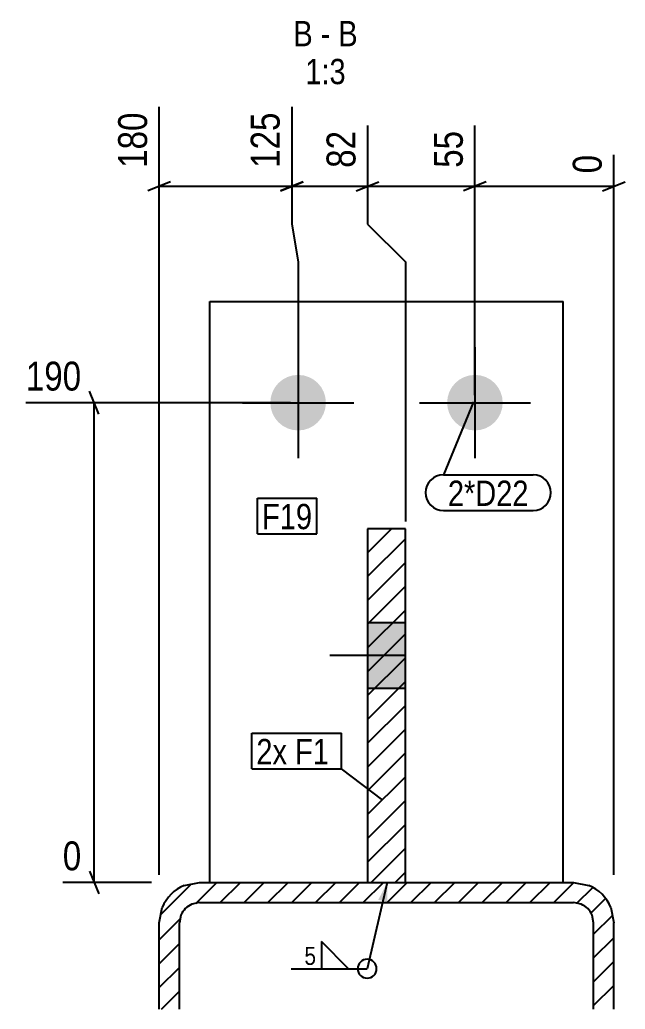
# Model space of a CAD drawing. Header units: millimetres. Extents: x 12 to 50734, y 7 to 1227.
# Drawn here: x 35298.9 to 35538.6, y 7.2 to 399 of the extents above; entities that cross this region are included whole.
import ezdxf

# ---------------------------------------------------------------- set-up
doc = ezdxf.new("R2010")
doc.units = ezdxf.units.MM
doc.linetypes.add('DXK_LINE_DOT2', pattern=[3.9198, 1.9599, -1.9599])
for name, color, linetype in [('MÅLSÆTNING', 7, 'Continuous'), ('STÅL', 7, 'Continuous'), ('TEKST', 7, 'Continuous')]:
    doc.layers.add(name, color=color, linetype=linetype)
doc.styles.add('Arial Narrow', font='ARIALN.TTF', dxfattribs={"height": 0.2})

msp = doc.modelspace()

# ---------------------------------------------------------------- hatches: boundary and pattern name
at = {"layer": 'STÅL', "linetype": 'Continuous'}
for points in [[(35420.05, 247.4, -1), (35398.05, 247.4, -1)], [(35490.05, 247.4, -1), (35468.05, 247.4, -1)], [(35451.55, 134.4), (35451.55, 160.4), (35436.55, 160.4), (35436.55, 134.4)]]:
    msp.add_hatch(color=96, dxfattribs=at).paths.add_polyline_path(points)
h = msp.add_hatch(dxfattribs=at)
h.set_pattern_fill('', scale=2.1, style=0, pattern_type=0)
h.set_pattern_definition([(45, (35436.5514, 197.403), (-4.71463, 4.71463), [])])
h.paths.add_polyline_path([(35451.55, 197.4), (35436.55, 197.4), (35436.55, 57.4), (35451.55, 57.4)])
h = msp.add_hatch(dxfattribs=at)
h.set_pattern_fill('', scale=2.1, style=0, pattern_type=0)
h.set_pattern_definition([(45, (35534.051, 7.2), (-4.71463, 4.71463), [])])
h.paths.add_polyline_path([(35526.05, 7.2), (35534.05, 7.2), (35534.05, 41.4), (35532.83, 47.52), (35529.36, 52.71), (35524.17, 56.18), (35518.05, 57.4), (35370.05, 57.4), (35363.93, 56.18), (35358.74, 52.71), (35355.27, 47.52), (35354.05, 41.4), (35354.05, 7.2), (35362.05, 7.2), (35362.05, 41.4), (35362.66, 44.46), (35364.39, 47.06), (35366.99, 48.79), (35370.05, 49.4), (35518.05, 49.4), (35521.11, 48.79), (35523.71, 47.06), (35525.44, 44.46), (35526.05, 41.4)])
at = {"layer": 'TEKST', "linetype": 'Continuous'}
msp.add_hatch(color=3, dxfattribs=at).paths.add_polyline_path([(35440.79, 50.52), (35444.32, 57.4), (35444.44, 49.67)])
msp.add_hatch(color=3, dxfattribs=at).paths.add_polyline_path([(35440.79, 50.52), (35444.32, 57.4), (35444.44, 49.67)])

# ---------------------------------------------------------------- linework, layer by layer
at = {"layer": 'MÅLSÆTNING', "color": 7, "linetype": 'Continuous'}
for p, q in [((35354.05, 60.4), (35354.05, 364.53)), ((35406.55, 364.53), (35406.55, 318.12)), ((35406.55, 364.53), (35406.55, 318.12)), ((35436.55, 357.21), (35436.55, 318.12)), ((35436.55, 357.21), (35436.55, 318.12)), ((35479.05, 250.4), (35479.05, 357.21)), ((35479.05, 250.4), (35479.05, 357.21)), ((35534.05, 60.4), (35534.05, 345.53)), ((35358.55, 334.92), (35349.55, 331.32)), ((35354.05, 333.12), (35406.55, 333.12)), ((35411.05, 334.92), (35402.05, 331.32)), ((35402.05, 331.32), (35411.05, 334.92)), ((35406.55, 333.12), (35436.55, 333.12)), ((35432.05, 331.32), (35441.05, 334.92)), ((35432.05, 331.32), (35441.05, 334.92)), ((35436.55, 333.12), (35479.05, 333.12)), ((35483.55, 334.92), (35474.55, 331.32)), ((35483.55, 334.92), (35474.55, 331.32)), ((35479.05, 333.12), (35534.05, 333.12)), ((35529.55, 331.32), (35538.55, 334.92)), ((35406.55, 318.12), (35409.05, 303.12)), ((35406.55, 318.12), (35409.05, 303.12)), ((35436.55, 318.12), (35451.55, 303.12)), ((35436.55, 318.12), (35451.55, 303.12)), ((35409.05, 303.12), (35409.05, 250.4)), ((35409.05, 303.12), (35409.05, 250.4)), ((35451.55, 303.12), (35451.55, 200.4)), ((35451.55, 303.12), (35451.55, 200.4)), ((35330.09, 242.9), (35326.49, 251.9)), ((35406.05, 247.4), (35301.25, 247.4)), ((35328.29, 57.4), (35328.29, 247.4)), ((35326.49, 61.9), (35330.09, 52.9)), ((35351.05, 57.4), (35315.88, 57.4))]:
    msp.add_line(p, q, dxfattribs=at)
at = {"layer": 'STÅL', "color": 2, "linetype": 'Continuous'}
for p, q in [((35374.05, 57.4), (35374.05, 287.4)), ((35374.05, 287.4), (35514.05, 287.4)), ((35514.05, 57.4), (35514.05, 287.4)), ((35451.55, 197.4), (35436.55, 197.4)), ((35436.55, 197.4), (35436.55, 57.4)), ((35451.55, 57.4), (35451.55, 197.4)), ((35363.93, 56.18), (35370.05, 57.4)), ((35370.05, 57.4), (35518.05, 57.4)), ((35436.55, 57.4), (35451.55, 57.4)), ((35518.05, 57.4), (35524.17, 56.18)), ((35354.05, 41.4), (35355.27, 47.52)), ((35370.05, 49.4), (35366.99, 48.79)), ((35370.05, 49.4), (35518.05, 49.4)), ((35521.11, 48.79), (35518.05, 49.4)), ((35532.83, 47.52), (35534.05, 41.4)), ((35362.66, 44.46), (35362.05, 41.4)), ((35526.05, 41.4), (35525.44, 44.46)), ((35354.05, 7.2), (35354.05, 41.4)), ((35362.05, 7.2), (35362.05, 41.4)), ((35526.05, 7.2), (35526.05, 41.4)), ((35534.05, 7.2), (35534.05, 41.4))]:
    msp.add_line(p, q, dxfattribs=at)
at = {"layer": 'STÅL', "color": 96, "linetype": 'Continuous'}
for p, q in [((35409.05, 269.4), (35409.05, 225.4)), ((35479.05, 269.4), (35479.05, 225.4)), ((35387.05, 247.4), (35431.05, 247.4)), ((35457.05, 247.4), (35501.05, 247.4)), ((35436.55, 160.4), (35451.55, 160.4)), ((35421.55, 147.4), (35451.55, 147.4)), ((35436.55, 134.4), (35451.55, 134.4))]:
    msp.add_line(p, q, dxfattribs=at)
at = {"layer": 'STÅL', "color": 7, "linetype": 'DXK_LINE_DOT2'}
for p, q in [((35451.55, 197.4), (35436.55, 197.4)), ((35436.55, 197.4), (35436.55, 57.4)), ((35451.55, 57.4), (35451.55, 197.4)), ((35374.05, 57.4), (35514.05, 57.4)), ((35436.55, 57.4), (35451.55, 57.4))]:
    msp.add_line(p, q, dxfattribs=at)
at = {"layer": 'STÅL', "color": 96, "linetype": 'DXK_LINE_DOT2'}
for p, q in [((35436.55, 160.4), (35451.55, 160.4)), ((35421.55, 147.4), (35451.55, 147.4)), ((35436.55, 134.4), (35451.55, 134.4))]:
    msp.add_line(p, q, dxfattribs=at)
at = {"layer": 'STÅL', "color": 2, "linetype": 'Continuous'}
for centre, radius, start, end in [((35370.05, 41.4), 16, 112.5, 157.5), ((35518.05, 41.4), 16, 22.5, 67.5), ((35370.05, 41.4), 8, 112.5, 157.5), ((35518.05, 41.4), 8, 22.5, 67.5)]:
    msp.add_arc(centre, radius, start, end, dxfattribs=at)
at = {"layer": 'TEKST', "color": 7, "linetype": 'Continuous'}
for p, q in [((35426.19, 102.4), (35426.19, 116.5)), ((35442.59, 89.96), (35426.19, 102.4))]:
    msp.add_line(p, q, dxfattribs=at)
at = {"layer": 'TEKST', "color": 3, "linetype": 'Continuous'}
msp.add_line((35444.32, 57.4), (35436.38, 23.24), dxfattribs=at)
msp.add_line((35444.32, 57.4), (35436.38, 23.24), dxfattribs=at)
for start, end in [(90, 270), (270, 90)]:
    msp.add_arc((35436.38, 23.24), 3.75, start, end, dxfattribs=at)

# ---------------------------------------------------------------- wipeouts: each hides what was drawn before it
at = {"color": 0, "linetype": 'Continuous'}
for points, layer in [([(35351.65, 364.74), (35334.85, 364.74), (35334.85, 338), (35351.65, 338)], 'MÅLSÆTNING'), ([(35404.15, 364.74), (35387.35, 364.74), (35387.35, 338), (35404.15, 338)], 'MÅLSÆTNING'), ([(35434.15, 357.43), (35417.35, 357.43), (35417.35, 338), (35434.15, 338)], 'MÅLSÆTNING'), ([(35476.65, 357.43), (35459.85, 357.43), (35459.85, 338), (35476.65, 338)], 'MÅLSÆTNING'), ([(35414.84, 388.53), (35414.84, 399.03), (35407.17, 399.03), (35407.17, 388.53)], 'TEKST'), ([(35421.81, 388.53), (35421.81, 399.03), (35417.99, 399.03), (35417.99, 388.53)], 'TEKST'), ([(35432.63, 388.53), (35432.63, 399.03), (35424.96, 399.03), (35424.96, 388.53)], 'TEKST'), ([(35427.9, 373.53), (35427.9, 384.03), (35411.9, 384.03), (35411.9, 373.53)], 'TEKST')]:
    msp.add_wipeout(points, dxfattribs=at).dxf.layer = layer
at = {"color": 0}
for points in [[(35500.32, 206.51), (35500.32, 217.01), (35468.35, 217.01), (35468.35, 206.51)], [(35414.6, 197.3), (35414.6, 207.8), (35394.78, 207.8), (35394.78, 197.3)], [(35404.67, 104.2), (35404.67, 114.7), (35392.52, 114.7), (35392.52, 104.2)], [(35421.24, 104.2), (35421.24, 114.7), (35407.82, 114.7), (35407.82, 104.2)]]:
    msp.add_wipeout(points, dxfattribs=at).dxf.layer = 'TEKST'

# ---------------------------------------------------------------- next in the draw order: texts
at = {"layer": 'MÅLSÆTNING', "color": 3, "linetype": 'Continuous', "style": 'Arial Narrow'}
for s, p in [('180', (35349.25, 340.4)), ('125', (35401.75, 340.4)), ('82', (35431.75, 340.4)), ('55', (35474.25, 340.4))]:
    msp.add_text(s, height=11.453, rotation=90.0002, dxfattribs=at).set_placement(p)
at = {"layer": 'TEKST', "color": 3, "linetype": 'Continuous', "style": 'Arial Narrow'}
for s, height, p in [('B', 10.02, (35407.17, 388.53)), ('B', 10.02, (35424.96, 388.53)), ('-', 10.02, (35417.99, 388.53)), ('1:3', 10.021, (35411.9, 373.53))]:
    msp.add_text(s, height=height, dxfattribs=at).set_placement(p)

# ---------------------------------------------------------------- next in the draw order: wipeouts: each hides what was drawn before it
at = {"color": 0, "linetype": 'Continuous'}
for points in [[(35531.65, 347.93), (35514.85, 347.93), (35514.85, 335.82), (35531.65, 335.82)], [(35325.59, 249.8), (35325.59, 266.6), (35298.85, 266.6), (35298.85, 249.8)], [(35325.59, 59.8), (35325.59, 76.6), (35313.48, 76.6), (35313.48, 59.8)]]:
    msp.add_wipeout(points, dxfattribs=at).dxf.layer = 'MÅLSÆTNING'
at = {"color": 0}
for points in [[(35500.32, 206.51), (35500.32, 217.01), (35468.35, 217.01), (35468.35, 206.51)], [(35414.6, 197.3), (35414.6, 207.8), (35394.78, 207.8), (35394.78, 197.3)], [(35404.67, 104.2), (35404.67, 114.7), (35392.52, 114.7), (35392.52, 104.2)], [(35421.24, 104.2), (35421.24, 114.7), (35407.82, 114.7), (35407.82, 104.2)], [(35416.73, 24.14), (35416.73, 32.84), (35410.96, 32.84), (35410.96, 24.14)]]:
    msp.add_wipeout(points, dxfattribs=at).dxf.layer = 'TEKST'

# ---------------------------------------------------------------- next in the draw order: linework, layer by layer
at = {"layer": 'TEKST', "color": 7, "linetype": 'Continuous'}
for p, q in [((35478.52, 247.7), (35466.55, 218.81)), ((35466.55, 218.81), (35502.12, 218.81)), ((35392.98, 209.6), (35416.4, 209.6)), ((35392.98, 195.5), (35392.98, 209.6)), ((35416.4, 195.5), (35416.4, 209.6)), ((35466.55, 204.71), (35502.12, 204.71)), ((35392.98, 195.5), (35416.4, 195.5)), ((35390.72, 116.5), (35426.19, 116.5)), ((35390.72, 102.4), (35390.72, 116.5)), ((35390.72, 102.4), (35426.19, 102.4))]:
    msp.add_line(p, q, dxfattribs=at)
at = {"layer": 'TEKST', "color": 3, "linetype": 'Continuous'}
for p, q in [((35428.98, 23.24), (35418.27, 33.95)), ((35418.27, 33.95), (35418.27, 23.24)), ((35406.31, 23.24), (35436.38, 23.24)), ((35418.27, 23.24), (35428.98, 23.24))]:
    msp.add_line(p, q, dxfattribs=at)
at = {"layer": 'TEKST', "color": 7, "linetype": 'Continuous'}
for centre, start, end in [((35466.55, 211.76), 90, 270), ((35502.12, 211.76), 270, 90)]:
    msp.add_arc(centre, 7.05, start, end, dxfattribs=at)

# ---------------------------------------------------------------- next in the draw order: texts
at = {"layer": 'MÅLSÆTNING', "color": 3, "linetype": 'Continuous', "style": 'Arial Narrow'}
msp.add_text('0', height=11.45, rotation=90.0002, dxfattribs=at).set_placement((35529.25, 338.22))
for s, height, p in [('190', 11.453, (35301.25, 252.2)), ('0', 11.45, (35315.88, 62.2))]:
    msp.add_text(s, height=height, dxfattribs=at).set_placement(p)
at = {"layer": 'TEKST', "color": 3, "style": 'Arial Narrow'}
for s, height, p in [('2*D22', 10.021, (35468.35, 206.51)), ('F19', 10.021, (35394.78, 197.3)), ('2x', 10.021, (35392.52, 104.2)), ('F1', 10.021, (35407.82, 104.2)), ('5', 7.16, (35411.56, 24.74))]:
    msp.add_text(s, height=height, dxfattribs=at).set_placement(p)

doc.saveas('drawing.dxf')
